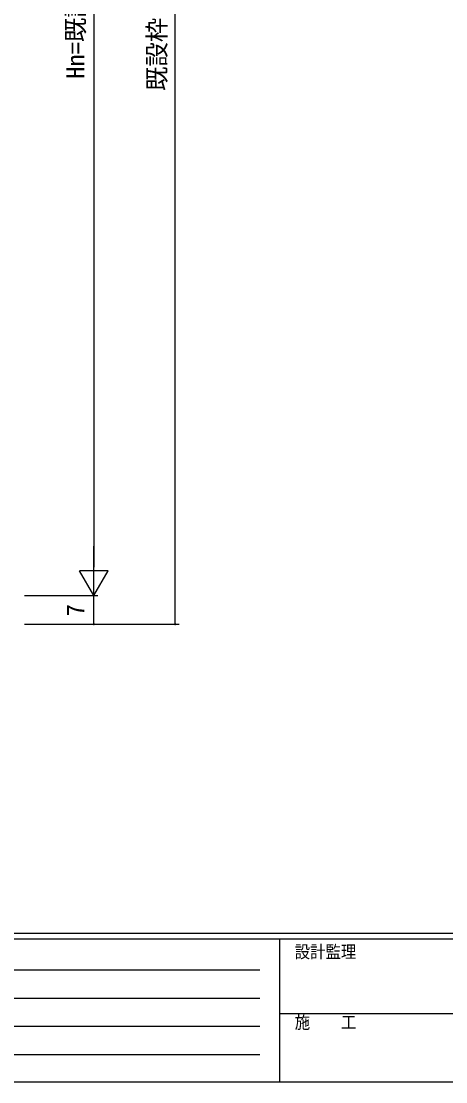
# Model space of a CAD drawing. Units: millimetres, scale not verified. Extents: x -1040 to 397, y -282 to 282.
# Drawn here: x -199.7 to -95.4, y -282.1 to -21.7 of the extents above; entities that cross this region are included whole.
import ezdxf
from ezdxf.enums import TextEntityAlignment as Align

# ---------------------------------------------------------------- set-up
doc = ezdxf.new("R2010")
doc.units = ezdxf.units.MM
doc.header["$LTSCALE"] = 2
doc.layers.add('0-6_YKK_D', color=6, linetype='Continuous')
doc.layers.add('0-7_YKK_ZWAK', color=7, linetype='Continuous')
doc.styles.add('ＭＳ ゴシック', font='')
doc.styles.get('ＭＳ ゴシック').set_extended_font_data('MS Gothic')

msp = doc.modelspace()

# ---------------------------------------------------------------- linework, layer by layer
at = {"layer": '0-6_YKK_D'}
for p, q in [((-161.9, -169.7), (-161.9, 125.347)), ((-181.9, 110.347), (-181.9, -155.7)), ((-181.9, -162.7), (-181.9, -150.576)), ((-181.9, -162.7), (-185.4, -156.638)), ((-178.4, -156.638), (-185.4, -156.638)), ((-181.9, -162.7), (-178.4, -156.638)), ((-198.9, -162.7), (-180.9, -162.7)), ((-198.9, -162.7), (-180.9, -162.7)), ((-181.9, -169.7), (-181.9, -162.7)), ((-198.9, -169.7), (-180.9, -169.7)), ((-198.9, -169.7), (-160.9, -169.7))]:
    msp.add_line(p, q, dxfattribs=at)
for centre, start, end in [((-181.9, -169.7), 90, 270), ((-181.9, -169.7), 270, 90), ((-161.9, -169.7), 90, 270), ((-161.9, -169.7), 270, 90)]:
    msp.add_arc(centre, 0.106, start, end, dxfattribs=at)
at = {"layer": '0-7_YKK_ZWAK'}
for p, q in [((376.1, -245.7), (-393.9, -245.7)), ((338.3, -247.1), (-393.9, -247.1)), ((-136.3, -247.1), (-136.3, -282.1)), ((-389.301, -254.612), (-141.109, -254.612)), ((-389.301, -261.541), (-141.109, -261.541)), ((-136.3, -265.299), (-7.5, -265.299)), ((-389.301, -268.47), (-141.109, -268.47)), ((-389.301, -275.398), (-141.109, -275.398)), ((-393.9, -282.1), (338.3, -282.1))]:
    msp.add_line(p, q, dxfattribs=at)

# ---------------------------------------------------------------- texts
at = {"layer": '0-6_YKK_D', "style": 'ＭＳ ゴシック'}
for s, p in [('Hn=既設枠H-15', (-182.9, -35.796)), ('既設枠Ｈ寸法', (-162.9, -38.816)), ('7', (-182.9, -167.776))]:
    msp.add_text(s, height=4.399, rotation=90, dxfattribs=at).set_placement(p, align=Align.BOTTOM_LEFT)
at = {"layer": '0-7_YKK_ZWAK', "style": 'ＭＳ ゴシック', "width": 0.9}
for s, p in [('設計監理', (-132.531, -252.633)), ('施\u3000\u3000工', (-132.531, -269.954))]:
    msp.add_text(s, height=3.079, dxfattribs=at).set_placement(p, align=Align.BOTTOM_LEFT)

doc.saveas('drawing.dxf')
